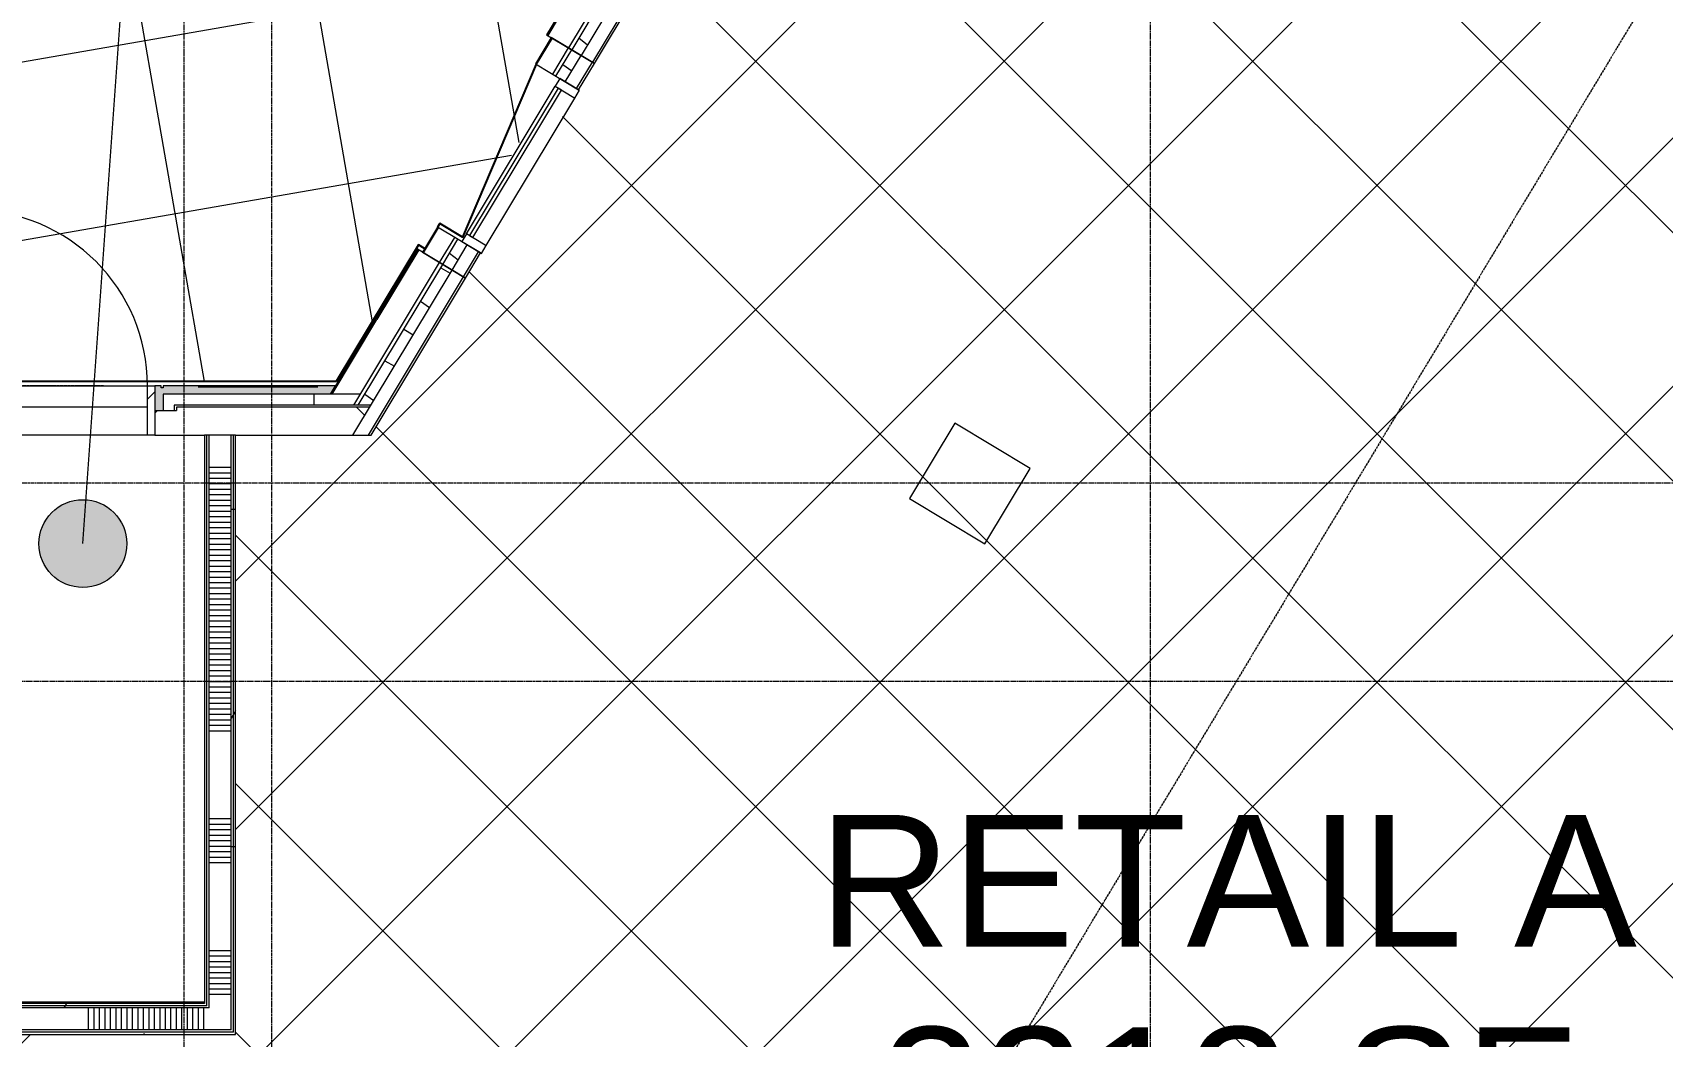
# Model space of a CAD drawing. Header units: inches. Extents: x 3268 to 7018, y 976 to 6708.
# Drawn here: x 5233.1 to 5678.3, y 5232.1 to 5506.3 of the extents above; entities that cross this region are included whole.
import ezdxf

# ---------------------------------------------------------------- set-up
doc = ezdxf.new("R2010")
doc.units = ezdxf.units.IN
doc.header["$MEASUREMENT"] = 0
doc.linetypes.add('Dash 1_16_', pattern=[0.125, 0.0625, -0.0625])
doc.linetypes.add('Grid Line 1_2_', pattern=[0.875, 0.5, -0.125, 0.125, -0.125])
for name, color, linetype, lineweight in [('A-DETL', 90, 'Continuous', 9), ('A-DETL-GENF', 92, 'Continuous', 9), ('A-DOOR', 31, 'Continuous', 9), ('A-DOOR-FRAM', 31, 'Continuous', 9), ('A-FLOR', 192, 'Continuous', 9), ('A-GLAZ-CURT', 52, 'Continuous', 9), ('A-GLAZ-CWMG', 51, 'Continuous', 9), ('A-WALL', 113, 'Continuous', 9), ('A-WALL-PATT', 111, 'Continuous', 15), ('C-BLDG', 3, 'Continuous', 25), ('G-ANNO-DIMS', 111, 'Continuous', 9), ('G-ANNO-TEXT', 231, 'Continuous', 9), ('I-WALL', 2, 'Continuous', 9), ('L-PVMT-CONC-HATC', 252, 'Continuous', 15), ('S-COLS', 52, 'Continuous', 9), ('S-GRID', 1, 'Continuous', 9), ('site_dwg', 8, 'Continuous', 9)]:
    doc.layers.add(name, color=color, linetype=linetype, lineweight=lineweight)
doc.styles.add('Arial', font='arial.ttf', dxfattribs={"height": 36})
pattern_1 = [(45, (0, 0), (-33.94113, 33.94113), []), (135, (0, 0), (-33.94113, -33.94113), [])]
pattern_2 = [(0, (0, 0), (122.88, 30.72), [5.069, -87.091, 5.069, -87.091, -491.52]), (0, (0, 0), (122.88, 30.72), [-184.32, 5.069, -179.251, 5.069, -87.091, -215.04]), (0, (0, 0), (122.88, 30.72), [-460.8, 5.069, -56.371, 5.069, -148.531]), (120, (46.08, 15.36), (-88.0443, 91.0572), [5.069, -87.091, 5.069, -87.091, -491.52]), (120, (46.08, 15.36), (-88.0443, 91.0572), [-184.32, 5.069, -179.251, 5.069, -87.091, -215.04]), (120, (46.08, 15.36), (-88.0443, 91.0572), [-460.8, 5.069, -56.371, 5.069, -148.531]), (240, (61.44, 76.8), (-34.8357, -121.7772), [5.069, -87.091, 5.069, -87.091, -491.52]), (240, (61.44, 76.8), (-34.8357, -121.7772), [-184.32, 5.069, -179.251, 5.069, -87.091, -215.04]), (240, (61.44, 76.8), (-34.8357, -121.7772), [-460.8, 5.069, -56.371, 5.069, -148.531])]

# ---------------------------------------------------------------- blocks, each defined once
blk = doc.blocks.new('WSP_5 Points - Structure_2022_rvt-1-Overall Retail Plan Opt 2')
at = {"layer": 'S-COLS', "color": 250, "lineweight": 13}
for p, q in [((5485, 5399.59), (5472.64, 5379.01)), ((5505.57, 5387.23), (5485, 5399.59)), ((5493.21, 5366.65), (5505.57, 5387.23)), ((5472.64, 5379.01), (5493.21, 5366.65))]:
    blk.add_line(p, q, dxfattribs=at)
blk = doc.blocks.new('System Panel - GLA-01 - Insulated Glass - Clear-11423260-Overall Retail Plan Opt 2')
at = {"layer": 'A-GLAZ-CURT'}
for p, q in [((23.5, -1), (-23.5, -1)), ((-23.5, -1), (-23.5, -2)), ((-23.5, -2), (23.5, -2)), ((23.5, -2), (23.5, -1))]:
    blk.add_line(p, q, dxfattribs=at)
blk = doc.blocks.new('Rectangular Mullion - 2_5_ x 6_ rectangular-7882445-Overall Retail Plan Opt 2')
at = {"layer": 'A-GLAZ-CWMG'}
for p, q in [((5351.62, 5451.31), (5375.83, 5491.6)), ((5356.98, 5448.09), (5381.19, 5488.38))]:
    blk.add_line(p, q, dxfattribs=at)
blk = doc.blocks.new('Rectangular Mullion - 2_5_ x 6_ rectangular-7833226-Overall Retail Plan Opt 2')
at = {"layer": 'A-GLAZ-CWMG'}
for p, q in [((-2.5, 3), (0, 3)), ((-2.5, -3), (-2.5, 3)), ((0, 3), (0, -3)), ((-2.5, -3.25), (-2.5, -3)), ((0, -3.25), (-2.5, -3.25)), ((0, -3), (0, -3.25))]:
    blk.add_line(p, q, dxfattribs=at)
blk = doc.blocks.new('Rectangular Mullion - 2_5_ x 6_ rectangular-V145-Overall Retail Plan Opt 2')
at = {"layer": 'A-GLAZ-CWMG'}
for p, q in [((0, 3), (-2.5, 3)), ((-2.5, 3), (-2.5, -3)), ((0, -3), (0, 3)), ((-2.5, -3), (-2.5, -3.25)), ((-2.5, -3.25), (0, -3.25)), ((0, -3.25), (0, -3))]:
    blk.add_line(p, q, dxfattribs=at)
blk = doc.blocks.new('Single_Flush_HM Door_HM Frame - 48_ x 96_-7159041-Overall Retail Plan Opt 2')
at = {"layer": 'A-DOOR'}
h = blk.add_hatch(dxfattribs=at)
h.set_pattern_fill('FP_174', color=256, style=0, pattern_type=2)
h.set_pattern_definition([(225, (5240.5, 5403.024), (38.01406, -38.01406), []), (225, (5240.5, 5345.424), (38.01406, -38.01406), [])])
h.paths.add_polyline_path([(26, 6.75), (24, 6.75), (24, -6.75), (26, -6.75), (26, -4.42)])
h.paths.add_polyline_path([(-24, 6.75), (-26, 6.75), (-26, -6.75), (-24, -6.75)])
for p, q in [((22.25, -6.75), (24, -6.75)), ((22.25, -6.75), (22.25, -54.75)), ((24, -6.75), (24, -54.75)), ((22.25, -54.75), (24, -54.75))]:
    blk.add_line(p, q, dxfattribs=at)
blk.add_arc((24, -6.75), 48, 180, 270, dxfattribs=at)
at = {"layer": 'A-DOOR-FRAM'}
for p, q in [((-26, 6.75), (-24, 6.75)), ((-26, -6.75), (-26, 6.75)), ((-24, 6.75), (-24, -6.75)), ((24, 6.75), (26, 6.75)), ((24, -6.75), (24, 6.75)), ((26, 6.75), (26, -6.75)), ((-24, -6.75), (-26, -6.75)), ((26, -6.75), (24, -6.75))]:
    blk.add_line(p, q, dxfattribs=at)
blk = doc.blocks.new('site_dwg-12440225-Overall Retail Plan Opt 2')
at = {"layer": 'C-BLDG', "color": 213, "flags": 128}
for points in [[(24340330.89, 9818146.15), (24340307.68, 9818100.33), (24340301.72, 9818104.47), (24340301.08, 9818103.54)], [(24340297.12, 9818097.93), (24340295.51, 9818099.04), (24340270.67, 9818063.31), (24340165.34, 9818070.32)]]:
    blk.add_lwpolyline(points, dxfattribs=at)
at = {"layer": 'L-PVMT-CONC-HATC', "color": 53}
for p, q in [((24340324.87, 9818125.07), (24340310.79, 9818257.54)), ((24340263.17, 9818252.48), (24340281.51, 9818078.9)), ((24340215.33, 9818247.4), (24340234.64, 9818065.71)), ((24340302.31, 9818167.88), (24340170.91, 9818153.91)), ((24340322.52, 9818121.68), (24340167.67, 9818105.29))]:
    blk.add_line(p, q, dxfattribs=at)

msp = doc.modelspace()

# ---------------------------------------------------------------- block references
at = {"lineweight": 5}
msp.add_blockref('WSP_5 Points - Structure_2022_rvt-1-Overall Retail Plan Opt 2', (0, 0), dxfattribs=at)

# ---------------------------------------------------------------- next in the draw order: hatches: boundary and pattern name
at = {"layer": 'A-DETL-GENF'}
h = msp.add_hatch(dxfattribs=at)
h.set_pattern_fill('FP_53', style=0, pattern_type=2)
h.set_pattern_definition(pattern_1)
h.paths.add_polyline_path([(5982.15, 4931.15), (6012.88, 4931.15), (6012.88, 5128.15), (5951.88, 5128.15), (5951.88, 5193.12), (6031.4, 5325.48), (5481.53, 5655.87), (5325.55, 5396.27), (5288.56, 5396.27), (5288.56, 5232.57), (5097, 5232.57), (5097, 5165.32), (5029.75, 5165.32), (5029.75, 4931.15), (5940.85, 4931.15)])
at = {"layer": 'A-WALL-PATT', "lineweight": 9}
h = msp.add_hatch(dxfattribs=at)
h.set_pattern_fill('FP_111', color=256, angle=-95, style=0, pattern_type=2)
h.set_pattern_definition([(324, (5385.86, 5526.26), (56.43, 77.67), []), (329, (5380.92, 5518.03), (49.44, 82.29), []), (321, (5375.97, 5509.8), (60.41, 74.61), []), (336, (5371.03, 5501.57), (39.05, 87.7), []), (325, (5366.08, 5493.34), (55.06, 78.64), []), (334, (5361.14, 5485.11), (42.08, 86.28), []), (327, (5356.195, 5476.885), (52.29, 80.51), []), (333, (5351.25, 5468.66), (43.58, 85.54), []), (323, (5346.31, 5460.43), (57.77, 76.67), []), (331, (5341.36, 5452.2), (46.54, 83.96), [])])
h.paths.add_polyline_path([(5382.93, 5500.02), (5407.65, 5541.16), (5405.08, 5542.71), (5380.36, 5501.57)])
h = msp.add_hatch(dxfattribs=at)
h.set_pattern_fill('FP_158', color=256, angle=-95, style=0, pattern_type=2)
h.set_pattern_definition([(324, (5372.63, 5501.32), (56.43, 77.67), []), (329, (5367.69, 5493.1), (49.44, 82.29), []), (321, (5362.74, 5484.87), (60.41, 74.61), []), (336, (5357.8, 5476.64), (39.05, 87.7), []), (325, (5352.85, 5468.41), (55.06, 78.64), []), (334, (5347.91, 5460.18), (42.08, 86.28), []), (327, (5342.96, 5451.95), (52.29, 80.51), []), (333, (5338.02, 5443.72), (43.58, 85.54), []), (323, (5333.07, 5435.49), (57.77, 76.67), []), (331, (5328.13, 5427.26), (46.54, 83.96), [])])
h.paths.add_polyline_path([(5378.62, 5492.84), (5382.93, 5500.02), (5380.36, 5501.57), (5376.04, 5494.39)])
h = msp.add_hatch(dxfattribs=at)
h.set_pattern_fill('FP_159', color=256, angle=-95, style=0, pattern_type=2)
h.set_pattern_definition([(324, (5341.63, 5449.73), (56.43, 77.67), []), (329, (5336.69, 5441.5), (49.44, 82.29), []), (321, (5331.74, 5433.28), (60.41, 74.61), []), (336, (5326.8, 5425.05), (39.05, 87.7), []), (325, (5321.85, 5416.82), (55.06, 78.64), []), (334, (5316.91, 5408.59), (42.08, 86.28), []), (327, (5311.965, 5400.36), (52.29, 80.51), []), (333, (5307.02, 5392.13), (43.58, 85.54), []), (323, (5302.08, 5383.9), (57.77, 76.67), []), (331, (5297.13, 5375.67), (46.54, 83.96), [])])
h.paths.add_polyline_path([(5347.71, 5441.41), (5351.83, 5448.27), (5349.26, 5449.81), (5345.14, 5442.96)])
h = msp.add_hatch(dxfattribs=at)
h.set_pattern_fill('FP_160', color=256, angle=-95, style=0, pattern_type=2)
h.set_pattern_definition([(324, (5332.57, 5437.56), (56.43, 77.67), []), (329, (5327.625, 5429.34), (49.44, 82.29), []), (321, (5322.68, 5421.11), (60.41, 74.61), []), (336, (5317.74, 5412.88), (39.05, 87.7), []), (325, (5312.79, 5404.65), (55.06, 78.64), []), (334, (5307.85, 5396.42), (42.08, 86.28), []), (327, (5302.9, 5388.19), (52.29, 80.51), []), (333, (5297.96, 5379.96), (43.58, 85.54), []), (323, (5293.01, 5371.73), (57.77, 76.67), []), (331, (5288.07, 5363.505), (46.54, 83.96), [])])
h.paths.add_polyline_path([(5336.28, 5422.39), (5347.71, 5441.41), (5345.14, 5442.96), (5333.71, 5423.93)])
h = msp.add_hatch(dxfattribs=at)
h.set_pattern_fill('FP_163', color=256, angle=-95, style=0, pattern_type=2)
h.set_pattern_definition([(324, (5317.31, 5412.16), (56.43, 77.67), []), (329, (5312.36, 5403.93), (49.44, 82.29), []), (321, (5307.42, 5395.71), (60.41, 74.61), []), (336, (5302.47, 5387.48), (39.05, 87.7), []), (325, (5297.53, 5379.25), (55.06, 78.64), []), (334, (5292.585, 5371.02), (42.08, 86.28), []), (327, (5287.64, 5362.79), (52.29, 80.51), []), (333, (5282.7, 5354.56), (43.58, 85.54), []), (323, (5277.75, 5346.33), (57.77, 76.67), []), (331, (5272.81, 5338.1), (46.54, 83.96), [])])
h.paths.add_polyline_path([(5322.05, 5404.52), (5325.55, 5404.53), (5336.28, 5422.39), (5333.71, 5423.93), (5325.55, 5410.35)])
h = msp.add_hatch(color=256, dxfattribs=at)
h.paths.add_polyline_path([(5268.75, 5403.02), (5268.75, 5407.52), (5314.52, 5407.52), (5315.87, 5409.77), (5268.75, 5409.77), (5268.75, 5409.27), (5268.25, 5409.27), (5268.25, 5409.77), (5266.5, 5409.77), (5266.5, 5403.02)])
h.paths.add_polyline_path([(5212.25, 5403.02), (5214.5, 5403.02), (5214.5, 5409.77), (5202.5, 5409.77), (5202.5, 5407.52), (5212.25, 5407.44)])
h = msp.add_hatch(dxfattribs=at)
h.set_pattern_fill('FP_52', color=256, style=0, pattern_type=2)
h.set_pattern_definition([(0, (0, 0), (0, 45), []), (90, (0, 0), (-45, 3e-15), [])])
h.paths.add_polyline_path([(5209.25, 5403.02), (5212.25, 5403.02), (5212.25, 5407.52), (5202.5, 5407.44), (5202.5, 5404.52), (5209.25, 5404.52)])
h.paths.add_polyline_path([(5268.75, 5403.02), (5271.75, 5403.02), (5271.75, 5404.52), (5320.88, 5404.52), (5322.69, 5407.52), (5268.75, 5407.52)])
h = msp.add_hatch(dxfattribs=at)
h.set_pattern_fill('FP_53', color=256, style=0, pattern_type=2)
h.set_pattern_definition(pattern_1)
h.paths.add_polyline_path([(5280.15, 5396.27), (5320.59, 5396.27), (5325.17, 5403.9), (5272.38, 5403.9), (5272.38, 5403.02), (5266.5, 5403.02), (5266.5, 5396.27), (5280.06, 5396.27)])
h.paths.add_polyline_path([(5214.5, 5396.27), (5214.5, 5403.02), (5208.63, 5403.02), (5208.63, 5403.9), (5202.5, 5403.9), (5202.5, 5396.27)])
h = msp.add_hatch(dxfattribs=at)
h.set_pattern_fill('FP_147', color=256, angle=180, style=0, pattern_type=2)
h.set_pattern_definition([(90, (5288.6, 5342.8), (-1561.9, 336), [0.5, -335.5]), (90, (5288.5, 5342.8), (-1561.9, 336), [0.5, -335.5]), (90, (5288.6, 5342.8), (-1561.9, 336), [0.5, -335.5]), (90, (5288.5, 5342.8), (-1561.9, 336), [0.5, -335.5]), (90, (5288.6, 5343), (-1561.9, 336), [0.5, -335.5]), (90, (5288.5, 5343), (-1561.9, 336), [0.5, -335.5]), (90, (5288.6, 5343), (-1561.9, 336), [0.5, -335.5]), (180, (5288.56, 5314.42), (-1561.86, -336), [1561.86, 0]), (180, (5288.56, 5315.92), (-1561.86, -336), [1561.86, 0]), (180, (5288.56, 5317.42), (-1561.86, -336), [1561.86, 0]), (180, (5288.56, 5318.92), (-1561.86, -336), [1561.86, 0]), (180, (5288.56, 5320.42), (-1561.86, -336), [1561.86, 0]), (180, (5288.56, 5321.92), (-1561.86, -336), [1561.86, 0]), (180, (5288.56, 5323.42), (-1561.86, -336), [1561.86, 0]), (180, (5288.56, 5324.92), (-1561.86, -336), [1561.86, 0]), (180, (5288.56, 5326.42), (-1561.86, -336), [1561.86, 0]), (180, (5288.56, 5327.92), (-1561.86, -336), [1561.86, 0]), (180, (5288.56, 5329.42), (-1561.86, -336), [1561.86, 0]), (180, (5288.56, 5330.92), (-1561.86, -336), [1561.86, 0]), (180, (5288.56, 5332.42), (-1561.86, -336), [1561.86, 0]), (180, (5288.56, 5333.92), (-1561.86, -336), [1561.86, 0]), (180, (5288.56, 5335.42), (-1561.86, -336), [1561.86, 0]), (180, (5288.56, 5336.92), (-1561.86, -336), [1561.86, 0]), (180, (5288.56, 5338.42), (-1561.86, -336), [1561.86, 0]), (180, (5288.56, 5339.92), (-1561.86, -336), [1561.86, 0]), (180, (5288.56, 5341.42), (-1561.86, -336), [1561.86, 0]), (180, (5288.64, 5342.8), (-1561.86, -336), [0.5, -1561.35]), (180, (5288.6, 5342.83), (-1561.86, -336), [0.5, -1561.35]), (180, (5288.64, 5342.9), (-1561.86, -336), [0.5, -1561.35]), (180, (5288.56, 5342.92), (-1561.86, -336), [1561.86, 0]), (180, (5288.64, 5342.94), (-1561.86, -336), [0.5, -1561.35]), (180, (5288.64, 5343.06), (-1561.86, -336), [0.5, -1561.35]), (180, (5288.56, 5344.42), (-1561.86, -336), [1561.86, 0]), (180, (5288.56, 5345.92), (-1561.86, -336), [1561.86, 0]), (180, (5288.56, 5347.42), (-1561.86, -336), [1561.86, 0]), (180, (5288.56, 5348.92), (-1561.86, -336), [1561.86, 0]), (180, (5288.56, 5350.42), (-1561.86, -336), [1561.86, 0]), (180, (5288.56, 5351.92), (-1561.86, -336), [1561.86, 0]), (180, (5288.56, 5353.42), (-1561.86, -336), [1561.86, 0]), (180, (5288.56, 5354.92), (-1561.86, -336), [1561.86, 0]), (180, (5288.56, 5356.42), (-1561.86, -336), [1561.86, 0]), (180, (5288.56, 5357.92), (-1561.86, -336), [1561.86, 0]), (180, (5288.56, 5359.42), (-1561.86, -336), [1561.86, 0]), (180, (5288.56, 5360.92), (-1561.86, -336), [1561.86, 0]), (180, (5288.56, 5362.42), (-1561.86, -336), [1561.86, 0]), (180, (5288.56, 5363.92), (-1561.86, -336), [1561.86, 0]), (180, (5288.56, 5365.42), (-1561.86, -336), [1561.86, 0]), (180, (5288.56, 5366.92), (-1561.86, -336), [1561.86, 0]), (180, (5288.56, 5368.42), (-1561.86, -336), [1561.86, 0]), (180, (5288.56, 5369.92), (-1561.86, -336), [1561.86, 0]), (180, (5288.56, 5371.42), (-1561.86, -336), [1561.86, 0]), (180, (5288.56, 5372.92), (-1561.86, -336), [1561.86, 0]), (180, (5288.56, 5374.42), (-1561.86, -336), [1561.86, 0]), (180, (5288.56, 5375.92), (-1561.86, -336), [1561.86, 0]), (180, (5288.56, 5377.42), (-1561.86, -336), [1561.86, 0]), (180, (5288.56, 5378.92), (-1561.86, -336), [1561.86, 0]), (180, (5288.56, 5380.42), (-1561.86, -336), [1561.86, 0]), (180, (5288.56, 5381.92), (-1561.86, -336), [1561.86, 0]), (180, (5288.56, 5383.42), (-1561.86, -336), [1561.86, 0]), (180, (5288.56, 5384.92), (-1561.86, -336), [1561.86, 0]), (180, (5288.56, 5386.42), (-1561.86, -336), [1561.86, 0]), (180, (5288.56, 5410.42), (-1561.86, -336), [1561.86, 0]), (180, (5288.56, 5411.92), (-1561.86, -336), [1561.86, 0]), (180, (5288.56, 5413.42), (-1561.86, -336), [1561.86, 0]), (180, (5288.56, 5414.92), (-1561.86, -336), [1561.86, 0]), (180, (5288.56, 5416.42), (-1561.86, -336), [1561.86, 0]), (180, (5288.56, 5417.92), (-1561.86, -336), [1561.86, 0]), (180, (5288.56, 5419.42), (-1561.86, -336), [1561.86, 0]), (180, (5288.56, 5420.92), (-1561.86, -336), [1561.86, 0]), (180, (5288.56, 5422.42), (-1561.86, -336), [1561.86, 0]), (180, (5288.56, 5446.42), (-1561.86, -336), [1561.86, 0]), (180, (5288.56, 5447.92), (-1561.86, -336), [1561.86, 0]), (180, (5288.56, 5449.42), (-1561.86, -336), [1561.86, 0]), (180, (5288.56, 5450.92), (-1561.86, -336), [1561.86, 0]), (180, (5288.56, 5452.42), (-1561.86, -336), [1561.86, 0]), (180, (5288.56, 5453.92), (-1561.86, -336), [1561.86, 0]), (180, (5288.56, 5455.42), (-1561.86, -336), [1561.86, 0]), (180, (5288.56, 5456.92), (-1561.86, -336), [1561.86, 0]), (180, (5288.56, 5458.42), (-1561.86, -336), [1561.86, 0]), (180, (5288.56, 5482.42), (-1561.86, -336), [1561.86, 0]), (180, (5288.56, 5483.92), (-1561.86, -336), [1561.86, 0]), (180, (5288.56, 5485.42), (-1561.86, -336), [1561.86, 0]), (180, (5288.56, 5486.92), (-1561.86, -336), [1561.86, 0]), (180, (5288.56, 5488.42), (-1561.86, -336), [1561.86, 0]), (180, (5288.56, 5489.92), (-1561.86, -336), [1561.86, 0]), (180, (5288.56, 5491.42), (-1561.86, -336), [1561.86, 0]), (180, (5288.56, 5492.92), (-1561.86, -336), [1561.86, 0]), (180, (5288.56, 5494.42), (-1561.86, -336), [1561.86, 0]), (180, (5288.56, 5495.92), (-1561.86, -336), [1561.86, 0]), (180, (5288.56, 5497.42), (-1561.86, -336), [1561.86, 0]), (180, (5288.56, 5498.92), (-1561.86, -336), [1561.86, 0]), (180, (5288.56, 5500.42), (-1561.86, -336), [1561.86, 0]), (180, (5288.56, 5501.92), (-1561.86, -336), [1561.86, 0]), (180, (5288.56, 5503.42), (-1561.86, -336), [1561.86, 0]), (180, (5288.56, 5504.92), (-1561.86, -336), [1561.86, 0]), (180, (5288.56, 5506.42), (-1561.86, -336), [1561.86, 0]), (180, (5288.56, 5507.92), (-1561.86, -336), [1561.86, 0]), (180, (5288.56, 5509.42), (-1561.86, -336), [1561.86, 0]), (180, (5288.56, 5510.92), (-1561.86, -336), [1561.86, 0]), (180, (5288.56, 5512.42), (-1561.86, -336), [1561.86, 0]), (180, (5288.56, 5513.92), (-1561.86, -336), [1561.86, 0]), (180, (5288.56, 5515.42), (-1561.86, -336), [1561.86, 0]), (180, (5288.56, 5516.92), (-1561.86, -336), [1561.86, 0]), (180, (5288.56, 5518.42), (-1561.86, -336), [1561.86, 0]), (180, (5288.56, 5519.92), (-1561.86, -336), [1561.86, 0]), (180, (5288.56, 5521.42), (-1561.86, -336), [1561.86, 0]), (180, (5288.56, 5522.92), (-1561.86, -336), [1561.86, 0]), (180, (5288.56, 5524.42), (-1561.86, -336), [1561.86, 0]), (180, (5288.56, 5525.92), (-1561.86, -336), [1561.86, 0]), (180, (5288.56, 5527.42), (-1561.86, -336), [1561.86, 0]), (180, (5288.56, 5528.92), (-1561.86, -336), [1561.86, 0]), (180, (5288.56, 5530.42), (-1561.86, -336), [1561.86, 0]), (180, (5288.56, 5531.92), (-1561.86, -336), [1561.86, 0]), (180, (5288.56, 5533.42), (-1561.86, -336), [1561.86, 0]), (180, (5288.56, 5534.92), (-1561.86, -336), [1561.86, 0]), (180, (5288.56, 5536.42), (-1561.86, -336), [1561.86, 0]), (180, (5288.56, 5537.92), (-1561.86, -336), [1561.86, 0]), (180, (5288.56, 5539.42), (-1561.86, -336), [1561.86, 0]), (180, (5288.56, 5540.92), (-1561.86, -336), [1561.86, 0]), (180, (5288.56, 5542.42), (-1561.86, -336), [1561.86, 0]), (180, (5288.56, 5543.92), (-1561.86, -336), [1561.86, 0]), (180, (5288.56, 5545.42), (-1561.86, -336), [1561.86, 0]), (180, (5288.56, 5546.92), (-1561.86, -336), [1561.86, 0]), (180, (5288.56, 5548.42), (-1561.86, -336), [1561.86, 0]), (180, (5288.56, 5549.92), (-1561.86, -336), [1561.86, 0]), (180, (5288.56, 5551.42), (-1561.86, -336), [1561.86, 0]), (180, (5288.56, 5552.92), (-1561.86, -336), [1561.86, 0]), (180, (5288.56, 5554.42), (-1561.86, -336), [1561.86, 0]), (180, (5288.56, 5578.42), (-1561.86, -336), [1561.86, 0]), (180, (5288.56, 5579.92), (-1561.86, -336), [1561.86, 0]), (180, (5288.56, 5581.42), (-1561.86, -336), [1561.86, 0]), (180, (5288.56, 5582.92), (-1561.86, -336), [1561.86, 0]), (180, (5288.56, 5584.42), (-1561.86, -336), [1561.86, 0]), (180, (5288.56, 5585.92), (-1561.86, -336), [1561.86, 0]), (180, (5288.56, 5587.42), (-1561.86, -336), [1561.86, 0]), (180, (5288.56, 5588.92), (-1561.86, -336), [1561.86, 0]), (180, (5288.56, 5590.42), (-1561.86, -336), [1561.86, 0]), (180, (5288.56, 5614.42), (-1561.86, -336), [1561.86, 0]), (180, (5288.56, 5615.92), (-1561.86, -336), [1561.86, 0]), (180, (5288.56, 5617.42), (-1561.86, -336), [1561.86, 0]), (180, (5288.56, 5618.92), (-1561.86, -336), [1561.86, 0]), (180, (5288.56, 5620.42), (-1561.86, -336), [1561.86, 0]), (180, (5288.56, 5621.92), (-1561.86, -336), [1561.86, 0]), (180, (5288.56, 5623.42), (-1561.86, -336), [1561.86, 0]), (180, (5288.56, 5624.92), (-1561.86, -336), [1561.86, 0]), (180, (5288.56, 5626.42), (-1561.86, -336), [1561.86, 0]), (180, (5288.56, 5650.42), (-1561.86, -336), [1561.86, 0])])
h.paths.add_polyline_path([(5281.31, 5233.82), (5287.31, 5233.82), (5287.31, 5396.27), (5281.31, 5396.27), (5281.31, 5239.82)])
h = msp.add_hatch(dxfattribs=at)
h.set_pattern_fill('FP_1', color=256, style=0, pattern_type=2)
h.set_pattern_definition(pattern_2)
h.paths.add_polyline_path([(5287.31, 5233.2), (5287.94, 5233.2), (5287.94, 5396.27), (5287.31, 5396.27), (5287.31, 5233.82)])
h = msp.add_hatch(dxfattribs=at)
h.set_pattern_fill('FP_1', color=256, style=0, pattern_type=2)
h.set_pattern_definition(pattern_2)
h.paths.add_polyline_path([(5288.56, 5232.57), (5288.56, 5396.27), (5287.94, 5396.27), (5287.94, 5232.57)])
h = msp.add_hatch(dxfattribs=at)
h.set_pattern_fill('FP_1', color=256, style=0, pattern_type=2)
h.set_pattern_definition(pattern_2)
h.paths.add_polyline_path([(5280.06, 5240.45), (5280.06, 5241.07), (5053.13, 5241.07), (5053.13, 5240.45), (5197.56, 5240.45)])
h.paths.add_polyline_path([(5022.5, 5240.45), (5047.13, 5240.45), (5047.13, 5241.07), (5022.5, 5241.07)])
h = msp.add_hatch(dxfattribs=at)
h.set_pattern_fill('FP_1', color=256, style=0, pattern_type=2)
h.set_pattern_definition(pattern_2)
h.paths.add_polyline_path([(5280.15, 5239.82), (5280.69, 5239.82), (5280.69, 5240.45), (5053.13, 5240.45), (5053.13, 5239.82), (5280.06, 5239.82)])
h.paths.add_polyline_path([(5032.39, 5239.82), (5047.13, 5239.82), (5047.13, 5240.45), (5022.5, 5240.45), (5022.5, 5239.82)])
h = msp.add_hatch(dxfattribs=at)
h.set_pattern_fill('FP_170', color=256, angle=180, style=0, pattern_type=2)
h.set_pattern_definition([(180, (5122.9, 5241.2), (-336, -1561.9), [0.5, -335.5]), (180, (5122.9, 5241), (-336, -1561.9), [0.5, -335.5]), (180, (5122.9, 5241.1), (-336, -1561.9), [0.5, -335.5]), (180, (5122.9, 5241), (-336, -1561.9), [0.5, -335.5]), (180, (5122.8, 5241.2), (-336, -1561.9), [0.5, -335.5]), (180, (5122.8, 5241), (-336, -1561.9), [0.5, -335.5]), (180, (5122.7, 5241), (-336, -1561.9), [0.5, -335.5]), (270, (5151.28, 5241.07), (336, -1561.86), [1561.86, 0]), (270, (5149.78, 5241.07), (336, -1561.86), [1561.86, 0]), (270, (5148.28, 5241.07), (336, -1561.86), [1561.86, 0]), (270, (5146.78, 5241.07), (336, -1561.86), [1561.86, 0]), (270, (5145.28, 5241.07), (336, -1561.86), [1561.86, 0]), (270, (5143.78, 5241.07), (336, -1561.86), [1561.86, 0]), (270, (5142.28, 5241.07), (336, -1561.86), [1561.86, 0]), (270, (5140.78, 5241.07), (336, -1561.86), [1561.86, 0]), (270, (5139.28, 5241.07), (336, -1561.86), [1561.86, 0]), (270, (5137.78, 5241.07), (336, -1561.86), [1561.86, 0]), (270, (5136.28, 5241.07), (336, -1561.86), [1561.86, 0]), (270, (5134.78, 5241.07), (336, -1561.86), [1561.86, 0]), (270, (5133.28, 5241.07), (336, -1561.86), [1561.86, 0]), (270, (5131.78, 5241.07), (336, -1561.86), [1561.86, 0]), (270, (5130.28, 5241.07), (336, -1561.86), [1561.86, 0]), (270, (5128.78, 5241.07), (336, -1561.86), [1561.86, 0]), (270, (5127.28, 5241.07), (336, -1561.86), [1561.86, 0]), (270, (5125.78, 5241.07), (336, -1561.86), [1561.86, 0]), (270, (5124.28, 5241.07), (336, -1561.86), [1561.86, 0]), (270, (5122.9, 5241.15), (336, -1561.86), [0.5, -1561.35]), (270, (5122.88, 5241.1), (336, -1561.86), [0.5, -1561.35]), (270, (5122.8, 5241.15), (336, -1561.86), [0.5, -1561.35]), (270, (5122.78, 5241.07), (336, -1561.86), [1561.86, 0]), (270, (5122.76, 5241.15), (336, -1561.86), [0.5, -1561.35]), (270, (5122.65, 5241.15), (336, -1561.86), [0.5, -1561.35]), (270, (5121.28, 5241.07), (336, -1561.86), [1561.86, 0]), (270, (5119.78, 5241.07), (336, -1561.86), [1561.86, 0]), (270, (5118.28, 5241.07), (336, -1561.86), [1561.86, 0]), (270, (5116.78, 5241.07), (336, -1561.86), [1561.86, 0]), (270, (5115.28, 5241.07), (336, -1561.86), [1561.86, 0]), (270, (5113.78, 5241.07), (336, -1561.86), [1561.86, 0]), (270, (5112.28, 5241.07), (336, -1561.86), [1561.86, 0]), (270, (5110.78, 5241.07), (336, -1561.86), [1561.86, 0]), (270, (5109.28, 5241.07), (336, -1561.86), [1561.86, 0]), (270, (5107.78, 5241.07), (336, -1561.86), [1561.86, 0]), (270, (5106.28, 5241.07), (336, -1561.86), [1561.86, 0]), (270, (5104.78, 5241.07), (336, -1561.86), [1561.86, 0]), (270, (5103.28, 5241.07), (336, -1561.86), [1561.86, 0]), (270, (5101.78, 5241.07), (336, -1561.86), [1561.86, 0]), (270, (5100.28, 5241.07), (336, -1561.86), [1561.86, 0]), (270, (5098.78, 5241.07), (336, -1561.86), [1561.86, 0]), (270, (5097.28, 5241.07), (336, -1561.86), [1561.86, 0]), (270, (5095.78, 5241.07), (336, -1561.86), [1561.86, 0]), (270, (5094.28, 5241.07), (336, -1561.86), [1561.86, 0]), (270, (5092.78, 5241.07), (336, -1561.86), [1561.86, 0]), (270, (5091.28, 5241.07), (336, -1561.86), [1561.86, 0]), (270, (5089.78, 5241.07), (336, -1561.86), [1561.86, 0]), (270, (5088.28, 5241.07), (336, -1561.86), [1561.86, 0]), (270, (5086.78, 5241.07), (336, -1561.86), [1561.86, 0]), (270, (5085.28, 5241.07), (336, -1561.86), [1561.86, 0]), (270, (5083.78, 5241.07), (336, -1561.86), [1561.86, 0]), (270, (5082.28, 5241.07), (336, -1561.86), [1561.86, 0]), (270, (5080.78, 5241.07), (336, -1561.86), [1561.86, 0]), (270, (5079.28, 5241.07), (336, -1561.86), [1561.86, 0]), (270, (5055.28, 5241.07), (336, -1561.86), [1561.86, 0]), (270, (5053.78, 5241.07), (336, -1561.86), [1561.86, 0]), (270, (5052.28, 5241.07), (336, -1561.86), [1561.86, 0]), (270, (5050.78, 5241.07), (336, -1561.86), [1561.86, 0]), (270, (5049.28, 5241.07), (336, -1561.86), [1561.86, 0]), (270, (5047.78, 5241.07), (336, -1561.86), [1561.86, 0]), (270, (5046.28, 5241.07), (336, -1561.86), [1561.86, 0]), (270, (5044.78, 5241.07), (336, -1561.86), [1561.86, 0]), (270, (5043.28, 5241.07), (336, -1561.86), [1561.86, 0]), (270, (5019.28, 5241.07), (336, -1561.86), [1561.86, 0]), (270, (5017.78, 5241.07), (336, -1561.86), [1561.86, 0]), (270, (5016.28, 5241.07), (336, -1561.86), [1561.86, 0]), (270, (5014.78, 5241.07), (336, -1561.86), [1561.86, 0]), (270, (5013.28, 5241.07), (336, -1561.86), [1561.86, 0]), (270, (5011.78, 5241.07), (336, -1561.86), [1561.86, 0]), (270, (5010.28, 5241.07), (336, -1561.86), [1561.86, 0]), (270, (5008.78, 5241.07), (336, -1561.86), [1561.86, 0]), (270, (5007.28, 5241.07), (336, -1561.86), [1561.86, 0]), (270, (4983.28, 5241.07), (336, -1561.86), [1561.86, 0]), (270, (4981.78, 5241.07), (336, -1561.86), [1561.86, 0]), (270, (4980.28, 5241.07), (336, -1561.86), [1561.86, 0]), (270, (4978.78, 5241.07), (336, -1561.86), [1561.86, 0]), (270, (4977.28, 5241.07), (336, -1561.86), [1561.86, 0]), (270, (4975.78, 5241.07), (336, -1561.86), [1561.86, 0]), (270, (4974.28, 5241.07), (336, -1561.86), [1561.86, 0]), (270, (4972.78, 5241.07), (336, -1561.86), [1561.86, 0]), (270, (4971.28, 5241.07), (336, -1561.86), [1561.86, 0]), (270, (4969.78, 5241.07), (336, -1561.86), [1561.86, 0]), (270, (4968.28, 5241.07), (336, -1561.86), [1561.86, 0]), (270, (4966.78, 5241.07), (336, -1561.86), [1561.86, 0]), (270, (4965.28, 5241.07), (336, -1561.86), [1561.86, 0]), (270, (4963.78, 5241.07), (336, -1561.86), [1561.86, 0]), (270, (4962.28, 5241.07), (336, -1561.86), [1561.86, 0]), (270, (4960.78, 5241.07), (336, -1561.86), [1561.86, 0]), (270, (4959.28, 5241.07), (336, -1561.86), [1561.86, 0]), (270, (4957.78, 5241.07), (336, -1561.86), [1561.86, 0]), (270, (4956.28, 5241.07), (336, -1561.86), [1561.86, 0]), (270, (4954.78, 5241.07), (336, -1561.86), [1561.86, 0]), (270, (4953.28, 5241.07), (336, -1561.86), [1561.86, 0]), (270, (4951.78, 5241.07), (336, -1561.86), [1561.86, 0]), (270, (4950.28, 5241.07), (336, -1561.86), [1561.86, 0]), (270, (4948.78, 5241.07), (336, -1561.86), [1561.86, 0]), (270, (4947.28, 5241.07), (336, -1561.86), [1561.86, 0]), (270, (4945.78, 5241.07), (336, -1561.86), [1561.86, 0]), (270, (4944.28, 5241.07), (336, -1561.86), [1561.86, 0]), (270, (4942.78, 5241.07), (336, -1561.86), [1561.86, 0]), (270, (4941.28, 5241.07), (336, -1561.86), [1561.86, 0]), (270, (4939.78, 5241.07), (336, -1561.86), [1561.86, 0]), (270, (4938.28, 5241.07), (336, -1561.86), [1561.86, 0]), (270, (4936.78, 5241.07), (336, -1561.86), [1561.86, 0]), (270, (4935.28, 5241.07), (336, -1561.86), [1561.86, 0]), (270, (4933.78, 5241.07), (336, -1561.86), [1561.86, 0]), (270, (4932.28, 5241.07), (336, -1561.86), [1561.86, 0]), (270, (4930.78, 5241.07), (336, -1561.86), [1561.86, 0]), (270, (4929.28, 5241.07), (336, -1561.86), [1561.86, 0]), (270, (4927.78, 5241.07), (336, -1561.86), [1561.86, 0]), (270, (4926.28, 5241.07), (336, -1561.86), [1561.86, 0]), (270, (4924.78, 5241.07), (336, -1561.86), [1561.86, 0]), (270, (4923.28, 5241.07), (336, -1561.86), [1561.86, 0]), (270, (4921.78, 5241.07), (336, -1561.86), [1561.86, 0]), (270, (4920.28, 5241.07), (336, -1561.86), [1561.86, 0]), (270, (4918.78, 5241.07), (336, -1561.86), [1561.86, 0]), (270, (4917.28, 5241.07), (336, -1561.86), [1561.86, 0]), (270, (4915.78, 5241.07), (336, -1561.86), [1561.86, 0]), (270, (4914.28, 5241.07), (336, -1561.86), [1561.86, 0]), (270, (4912.78, 5241.07), (336, -1561.86), [1561.86, 0]), (270, (4911.28, 5241.07), (336, -1561.86), [1561.86, 0]), (270, (4887.28, 5241.07), (336, -1561.86), [1561.86, 0]), (270, (4885.78, 5241.07), (336, -1561.86), [1561.86, 0]), (270, (4884.28, 5241.07), (336, -1561.86), [1561.86, 0]), (270, (4882.78, 5241.07), (336, -1561.86), [1561.86, 0]), (270, (4881.28, 5241.07), (336, -1561.86), [1561.86, 0]), (270, (4879.78, 5241.07), (336, -1561.86), [1561.86, 0]), (270, (4878.28, 5241.07), (336, -1561.86), [1561.86, 0]), (270, (4876.78, 5241.07), (336, -1561.86), [1561.86, 0]), (270, (4875.28, 5241.07), (336, -1561.86), [1561.86, 0]), (270, (4851.28, 5241.07), (336, -1561.86), [1561.86, 0]), (270, (4849.78, 5241.07), (336, -1561.86), [1561.86, 0]), (270, (4848.28, 5241.07), (336, -1561.86), [1561.86, 0]), (270, (4846.78, 5241.07), (336, -1561.86), [1561.86, 0]), (270, (4845.28, 5241.07), (336, -1561.86), [1561.86, 0]), (270, (4843.78, 5241.07), (336, -1561.86), [1561.86, 0]), (270, (4842.28, 5241.07), (336, -1561.86), [1561.86, 0]), (270, (4840.78, 5241.07), (336, -1561.86), [1561.86, 0]), (270, (4839.28, 5241.07), (336, -1561.86), [1561.86, 0]), (270, (4815.28, 5241.07), (336, -1561.86), [1561.86, 0])])
h.paths.add_polyline_path([(5280.06, 5233.82), (5281.31, 5233.82), (5281.31, 5239.82), (5022.5, 5239.82), (5022.5, 5233.82), (5197.56, 5233.82)])
h = msp.add_hatch(dxfattribs=at)
h.set_pattern_fill('FP_1', color=256, style=0, pattern_type=2)
h.set_pattern_definition(pattern_2)
h.paths.add_polyline_path([(5114.97, 5232.57), (5287.94, 5232.57), (5287.94, 5233.2), (5097, 5233.2), (5097, 5232.57)])
h.paths.add_polyline_path([(5022.5, 5232.57), (5089.75, 5232.57), (5089.75, 5233.2), (5022.5, 5233.2)])
at = {"layer": 'G-ANNO-DIMS'}
h = msp.add_hatch(color=256, dxfattribs=at)
edge = h.paths.add_edge_path()
edge.add_arc((5246.84, 5366.67), 12, 0, 360)

# ---------------------------------------------------------------- next in the draw order: linework, layer by layer
at = {"layer": 'A-DETL', "linetype": 'Dash 1_16_'}
msp.add_line((5252.5, 5409.77), (5228.5, 5409.77), dxfattribs=at)
at = {"layer": 'A-DETL', "lineweight": 15}
msp.add_line((5278.31, 5409.52), (5311.05, 5409.52), dxfattribs=at)
at = {"layer": 'A-FLOR'}
for p, q in [((5264.5, 5403.9), (5216.5, 5403.9)), ((5202.5, 5241.51), (5280.06, 5241.51))]:
    msp.add_line(p, q, dxfattribs=at)
at = {"layer": 'A-WALL', "lineweight": 15}
for p, q in [((5398.22, 5546.83), (5373.5, 5505.69)), ((5386.57, 5497.83), (5411.29, 5538.98)), ((5374.79, 5504.91), (5370.47, 5497.73)), ((5373.5, 5505.69), (5386.57, 5497.83)), ((5386.57, 5497.83), (5374.79, 5504.91)), ((5370.47, 5497.73), (5382.26, 5490.65)), ((5382.26, 5490.65), (5386.57, 5497.83)), ((5343.69, 5453.16), (5339.57, 5446.3)), ((5355.48, 5446.08), (5343.69, 5453.16)), ((5338.28, 5447.08), (5326.85, 5428.05)), ((5351.36, 5439.22), (5338.28, 5447.08)), ((5339.57, 5446.3), (5351.36, 5439.22)), ((5351.36, 5439.22), (5355.48, 5446.08)), ((5325.55, 5396.27), (5351.36, 5439.22)), ((5326.85, 5428.05), (5315.87, 5409.77)), ((5268.25, 5409.77), (5266.5, 5409.77)), ((5268.25, 5409.27), (5268.25, 5409.77)), ((5268.75, 5409.27), (5268.25, 5409.27)), ((5315.87, 5409.77), (5268.75, 5409.77)), ((5268.75, 5409.77), (5268.75, 5409.27)), ((5266.5, 5396.27), (5280.06, 5396.27)), ((5288.56, 5396.27), (5325.55, 5396.27))]:
    msp.add_line(p, q, dxfattribs=at)
at = {"layer": 'A-WALL'}
for p, q in [((5398.54, 5546.64), (5373.82, 5505.49)), ((5404.22, 5543.22), (5379.5, 5502.08)), ((5405.08, 5542.71), (5380.36, 5501.57)), ((5407.65, 5541.16), (5382.93, 5500.02)), ((5410.76, 5539.3), (5386.04, 5498.15)), ((5370.79, 5497.54), (5375.11, 5504.72)), ((5375.19, 5494.9), (5379.5, 5502.08)), ((5376.04, 5494.39), (5380.36, 5501.57)), ((5378.62, 5492.84), (5382.93, 5500.02)), ((5381.72, 5490.97), (5386.04, 5498.15)), ((5339.89, 5446.11), (5344.01, 5452.97)), ((5344.29, 5443.47), (5348.41, 5450.33)), ((5345.14, 5442.96), (5349.26, 5449.81)), ((5338.61, 5446.88), (5327.18, 5427.86)), ((5347.71, 5441.41), (5351.83, 5448.27)), ((5350.82, 5439.54), (5354.94, 5446.4)), ((5320.59, 5396.27), (5347.71, 5441.41)), ((5320.88, 5404.52), (5344.29, 5443.47)), ((5322.05, 5404.52), (5345.14, 5442.96)), ((5324.82, 5396.27), (5350.82, 5439.54)), ((5314.96, 5407.52), (5327.18, 5427.86)), ((5216.75, 5409.77), (5264.5, 5409.77)), ((5314.52, 5407.52), (5315.87, 5409.77)), ((5268.75, 5407.52), (5268.75, 5403.02)), ((5322.69, 5407.52), (5268.75, 5407.52)), ((5325.55, 5404.52), (5271.75, 5404.52)), ((5271.75, 5404.52), (5271.75, 5403.02)), ((5266.5, 5403.02), (5272.38, 5403.02)), ((5325.17, 5403.9), (5272.38, 5403.9)), ((5272.38, 5403.9), (5272.38, 5403.02)), ((5264.5, 5396.27), (5216.5, 5396.27)), ((5288.56, 5396.27), (5280.06, 5396.27)), ((5280.69, 5240.45), (5280.69, 5396.27)), ((5281.31, 5239.82), (5281.31, 5396.27)), ((5287.31, 5233.82), (5287.31, 5396.27)), ((5287.94, 5233.2), (5287.94, 5396.27)), ((5281.31, 5239.82), (5031, 5239.82)), ((5280.69, 5240.45), (5053.13, 5240.45)), ((5287.31, 5233.82), (5022.5, 5233.82)), ((5287.94, 5233.2), (5097, 5233.2))]:
    msp.add_line(p, q, dxfattribs=at)
at = {"layer": 'G-ANNO-DIMS'}
msp.add_line((5246.84, 5366.67), (5262.63, 5587.17), dxfattribs=at)
msp.add_circle((5246.84, 5366.67), 12, dxfattribs=at)
at = {"layer": 'I-WALL', "lineweight": 15}
for p, q in [((5280.06, 5396.27), (5280.06, 5241.07)), ((5288.56, 5232.57), (5288.56, 5396.27)), ((5280.06, 5241.07), (5053.75, 5241.07)), ((5097, 5232.57), (5288.56, 5232.57))]:
    msp.add_line(p, q, dxfattribs=at)
at = {"layer": 'S-GRID', "linetype": 'Grid Line 1_2_'}
for p, q in [((5274.5, 3355.52), (5274.5, 6288.95)), ((5298.5, 3355.52), (5298.5, 6288.95)), ((5538.5, 3355.52), (5538.5, 6288.95)), ((6006.39, 6068.82), (4480.05, 3528.58)), ((6493.24, 5383.15), (4253.31, 5383.15)), ((4253.31, 5329.1), (6493.24, 5329.1))]:
    msp.add_line(p, q, dxfattribs=at)

# ---------------------------------------------------------------- next in the draw order: block references
at = {"layer": 'A-DOOR', "rotation": 180}
msp.add_blockref('Single_Flush_HM Door_HM Frame - 48_ x 96_-7159041-Overall Retail Plan Opt 2', (5240.5, 5403.02), dxfattribs=at)
at = {"layer": 'A-GLAZ-CURT', "rotation": 238.9999999995413}
msp.add_blockref('System Panel - GLA-01 - Insulated Glass - Clear-11423260-Overall Retail Plan Opt 2', (5366.3, 5469.91), dxfattribs=at)
at = {"layer": 'A-GLAZ-CWMG', "rotation": 58.99999999954131}
msp.add_blockref('Rectangular Mullion - 2_5_ x 6_ rectangular-V145-Overall Retail Plan Opt 2', (5379.69, 5492.2), dxfattribs=at)
at = {"layer": 'A-GLAZ-CWMG'}
msp.add_blockref('Rectangular Mullion - 2_5_ x 6_ rectangular-7882445-Overall Retail Plan Opt 2', (0, 0), dxfattribs=at)
at = {"layer": 'A-GLAZ-CWMG', "extrusion": (0, 0, -1), "rotation": 301.0000000004587}
msp.add_blockref('Rectangular Mullion - 2_5_ x 6_ rectangular-7833226-Overall Retail Plan Opt 2', (-5352.91, 5447.62), dxfattribs=at)
at = {"layer": 'site_dwg', "color": 53, "lineweight": 15, "rotation": 3.810000000000009}
msp.add_blockref('site_dwg-12440225-Overall Retail Plan Opt 2', (-23628768.69, -11408316.78), dxfattribs=at)

# ---------------------------------------------------------------- next in the draw order: texts
at = {"layer": 'G-ANNO-TEXT', "color": 7, "lineweight": 20, "char_height": 36, "attachment_point": 1, "style": 'Arial'}
for s, insert, width in [('RETAIL A', (5447.75, 5292.57), 272.7), ('3313 SF', (5464.75, 5234.57), 231.492)]:
    msp.add_mtext(s, dxfattribs=dict(at, insert=insert, width=width))

doc.saveas('drawing.dxf')
